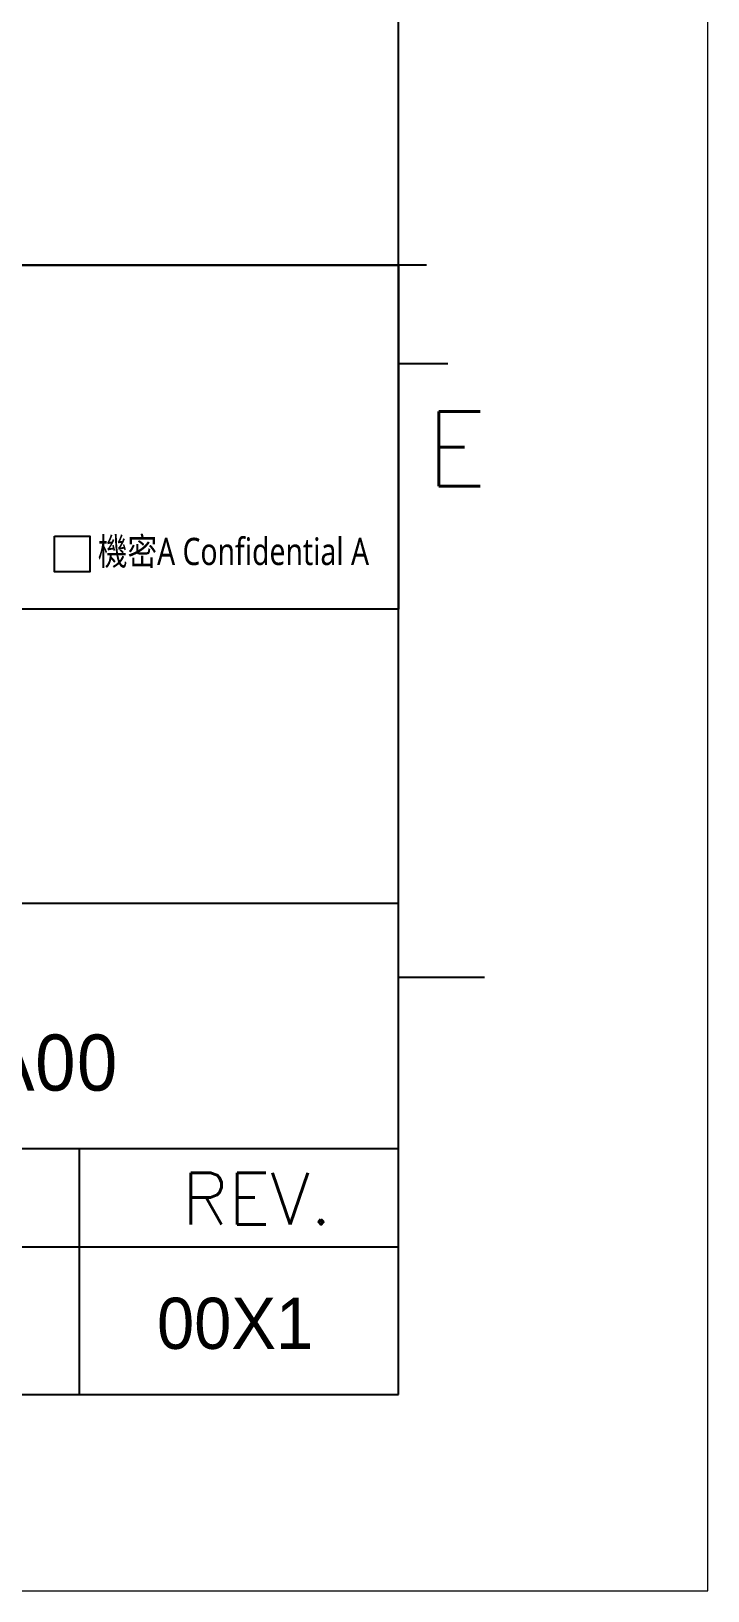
# Model space of a CAD drawing. Header units: millimetres. Extents: x 3254 to 3354, y 21 to 92.
# Drawn here: x 3347.27 to 3354.02, y 20.7 to 36.24 of the extents above; entities that cross this region are included whole.
import ezdxf

# ---------------------------------------------------------------- set-up
doc = ezdxf.new("R2010")
doc.units = ezdxf.units.MM
doc.header["$LTSCALE"] = 23.1
doc.linetypes.add('PHANTOM', pattern=[29.5, 9.5, -1.5, 3, -1.5, 3, -1.5, 9.5])
doc.layers.get('0').update_dxf_attribs({"linetype": 'CONTINUOUS'})
doc.layers.add('0PAPERF', color=2, linetype='PHANTOM', lineweight=0, plot=False)
doc.styles.add('SIMPLEX', font='simplex.shx')
doc.styles.get("Standard").update_dxf_attribs({"font": 'simplex.shx', "width": 0.8})

msp = doc.modelspace()

# ---------------------------------------------------------------- linework, layer by layer
for p, q in [((3350.935, 22.659), (3350.935, 87.948)), ((3305.697, 33.907), (3350.935, 33.907)), ((3351.212, 33.907), (3335.53, 33.907)), ((3350.935, 32.929), (3351.424, 32.929)), ((3350.935, 30.483), (3323.548, 30.483)), ((3350.935, 27.549), (3323.548, 27.549)), ((3350.935, 26.816), (3351.791, 26.816)), ((3350.935, 25.104), (3335.53, 25.104)), ((3347.756, 22.659), (3347.756, 25.104)), ((3350.935, 24.126), (3341.398, 24.126)), ((3256.547, 22.659), (3350.935, 22.659))]:
    msp.add_line(p, q)
msp.add_lwpolyline([(3323.548, 33.907), (3350.935, 33.907), (3350.935, 30.483), (3323.548, 30.483)], close=True)
at = {"color": 1}
msp.add_lwpolyline([(3347.504, 31.21), (3347.858, 31.21), (3347.858, 30.855), (3347.504, 30.855)], close=True, dxfattribs=at)
at = {"layer": '0PAPERF'}
for p, q in [((3354.017, 20.702), (3354.017, 91.617)), ((3253.735, 20.702), (3354.017, 20.702))]:
    msp.add_line(p, q, dxfattribs=at)

# ---------------------------------------------------------------- texts
at = {"style": 'SIMPLEX'}
for s, height, p in [('E', 0.743, (3351.208, 31.706)), ('REV.', 0.5135, (3348.775, 24.353))]:
    msp.add_text(s, height=height, dxfattribs=at).set_placement(p)
at = {"color": 2, "insert": (3347.937, 31.192), "char_height": 0.27072, "width": 3.53554, "attachment_point": 1}
msp.add_mtext('{\\fMicrosoft JhengHei|b0|i0|c136|p18;\\C1;機密A Confidential A}', dxfattribs=at)
at = {"insert": (3339.716, 26.244), "char_height": 0.55903, "width": 9.6957, "attachment_point": 1, "style": 'SIMPLEX'}
msp.add_mtext('{\\fMicrosoft JhengHei|b0|i0|c136|p0;A12-0000-F0NW0329A00}', dxfattribs=at)
at = {"linetype": 'Continuous', "insert": (3348.527, 23.622), "char_height": 0.50943, "width": 7.37166, "attachment_point": 1}
msp.add_mtext('{\\fPMingLiU|b0|i0|c136|p0;\\W1;00X1}', dxfattribs=at)

doc.saveas('drawing.dxf')
